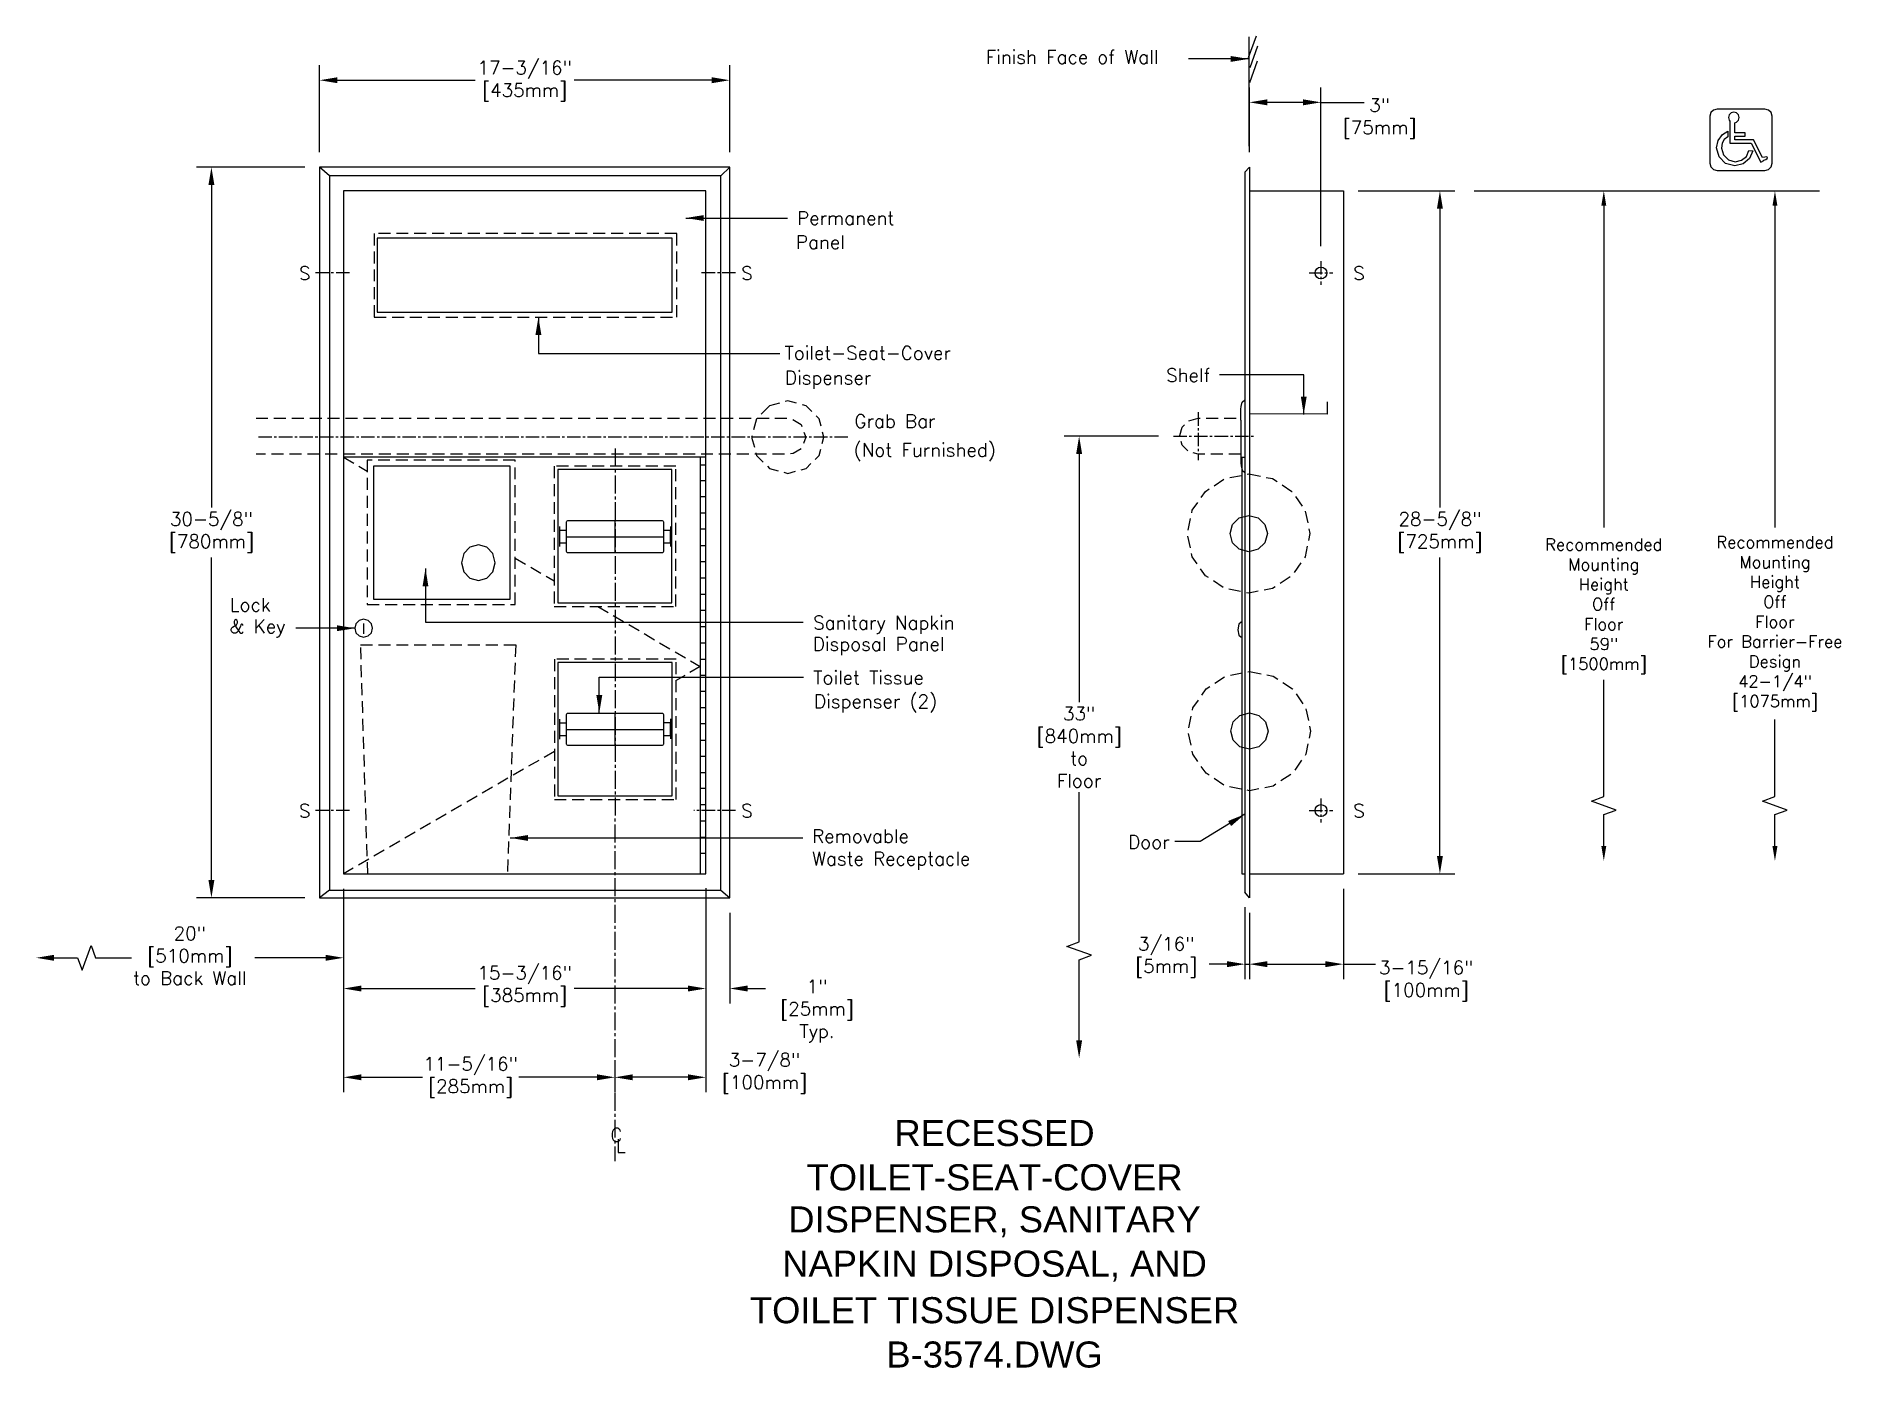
# Model space of a CAD drawing. Extents: x 64.4 to 140.1, y -4.2 to 51.7.
import ezdxf
from ezdxf.enums import TextEntityAlignment as Align

# ---------------------------------------------------------------- set-up
doc = ezdxf.new("R2010")
doc.units = 0
doc.header["$MEASUREMENT"] = 0
doc.header["$PDMODE"] = 3
doc.header["$PDSIZE"] = 1
doc.linetypes.add('CENTER2', pattern=[1.125, 0.75, -0.125, 0.125, -0.125])
doc.linetypes.add('HIDDEN2', pattern=[0.1875, 0.125, -0.0625])
doc.layers.get('0').update_dxf_attribs({"linetype": 'CONTINUOUS'})
doc.layers.get('Defpoints').update_dxf_attribs({"linetype": 'CONTINUOUS'})
for name, color, linetype in [('detail', 4, 'CONTINUOUS'), ('dim', 1, 'CONTINUOUS'), ('text', 2, 'CONTINUOUS')]:
    doc.layers.add(name, color=color, linetype=linetype)
doc.styles.add('Arial_5', font='arial.ttf', dxfattribs={"height": 5})
doc.styles.add('DIM_S_7', font='simplex.shx', dxfattribs={"height": 0.5625})
doc.dimstyles.new('DIM_S_7', dxfattribs={"dimtxt": 0.12, "dimasz": 0.75, "dimexe": 0.625, "dimexo": 0.625, "dimgap": 0.09375, "dimtad": 1, "dimtih": 1, "dimtoh": 1, "dimdec": 5, "dimrnd": 0.0625, "dimzin": 0, "dimdsep": 46, "dimlunit": 4, "dimtxsty": 'DIM_S_7', "dimcen": 0.09375, "dimaunit": 1, "dimadec": 0, "dimazin": 0, "dimtfac": 1, "dimtdec": 4, "dimtofl": 0, "dimtmove": 2, "dimatfit": 3, "dimfxl": 1, "dimtolj": 1, "dimtzin": 0, "dimarcsym": 0})

# ---------------------------------------------------------------- blocks, each defined once
blk = doc.blocks.new('*D0')
at = {"color": 0, "linetype": 'ByBlock'}
for p, q in [((76.326, 46.801), (76.326, 50.439)), ((93.514, 46.801), (93.514, 50.439)), ((77.076, 49.814), (82.844, 49.814)), ((92.764, 49.814), (86.996, 49.814))]:
    blk.add_line(p, q, dxfattribs=at)
for points in [[(77.076, 49.939), (77.076, 49.689), (76.326, 49.814)], [(92.764, 49.939), (92.764, 49.689), (93.514, 49.814)]]:
    blk.add_solid(points, dxfattribs=at)
at = {"layer": 'Defpoints', "color": 0, "linetype": 'ByBlock'}
for p in [(93.514, 49.814), (76.326, 46.176), (93.514, 46.176)]:
    blk.add_point(p, dxfattribs=at)
at = {"color": 0, "linetype": 'ByBlock', "insert": (84.92, 49.777), "char_height": 0.5625, "attachment_point": 5, "style": 'DIM_S_7'}
blk.add_mtext('\\A1;17-3/16"\\P[435mm]', dxfattribs=at)
blk = doc.blocks.new('*D1')
at = {"layer": 'Defpoints', "color": 0, "linetype": 'Continuous'}
for p in [(76.326, 46.176), (71.792, 15.55), (76.326, 15.55)]:
    blk.add_point(p, dxfattribs=at)
at = {"layer": 'dim', "color": 0, "linetype": 'Continuous', "lineweight": -2}
for p, q in [((75.701, 46.176), (71.167, 46.176)), ((71.792, 45.426), (71.792, 31.908)), ((71.792, 16.3), (71.792, 29.818)), ((75.701, 15.55), (71.167, 15.55))]:
    blk.add_line(p, q, dxfattribs=at)
at = {"layer": 'dim', "color": 0, "linetype": 'Continuous'}
for points in [[(71.667, 45.426), (71.917, 45.426), (71.792, 46.176)], [(71.667, 16.3), (71.917, 16.3), (71.792, 15.55)]]:
    blk.add_solid(points, dxfattribs=at)
at = {"layer": 'dim', "color": 0, "linetype": 'Continuous', "insert": (71.792, 30.863), "char_height": 0.5625, "attachment_point": 5, "style": 'DIM_S_7'}
blk.add_mtext('\\A1;30-5/8"\\P[780mm]', dxfattribs=at)
blk = doc.blocks.new('*D2')
at = {"color": 0, "linetype": 'ByBlock'}
for p, q in [((77.326, 15.925), (77.326, 11.124)), ((92.514, 15.925), (92.514, 11.124)), ((78.076, 11.749), (82.844, 11.749)), ((91.764, 11.749), (86.996, 11.749))]:
    blk.add_line(p, q, dxfattribs=at)
for points in [[(78.076, 11.874), (78.076, 11.624), (77.326, 11.749)], [(91.764, 11.874), (91.764, 11.624), (92.514, 11.749)]]:
    blk.add_solid(points, dxfattribs=at)
at = {"layer": 'Defpoints', "color": 0, "linetype": 'ByBlock'}
for p in [(77.326, 16.55), (92.514, 16.55), (92.514, 11.749)]:
    blk.add_point(p, dxfattribs=at)
at = {"color": 0, "linetype": 'ByBlock', "insert": (84.92, 11.843), "char_height": 0.5625, "attachment_point": 5, "style": 'DIM_S_7'}
blk.add_mtext('\\A1;15-3/16"\\P[385mm]', dxfattribs=at)
blk = doc.blocks.new('*D3')
at = {"layer": 'Defpoints', "color": 0, "linetype": 'Continuous'}
for p in [(92.514, 16.55), (93.514, 15.55), (93.514, 11.749)]:
    blk.add_point(p, dxfattribs=at)
at = {"layer": 'dim', "color": 0, "linetype": 'Continuous', "lineweight": -2}
for p, q in [((92.514, 15.925), (92.514, 11.124)), ((93.514, 14.925), (93.514, 11.124)), ((91.764, 11.749), (91.014, 11.749)), ((94.264, 11.749), (95.014, 11.749))]:
    blk.add_line(p, q, dxfattribs=at)
at = {"layer": 'dim', "color": 0, "linetype": 'Continuous'}
for points in [[(91.764, 11.874), (91.764, 11.624), (92.514, 11.749)], [(94.264, 11.874), (94.264, 11.624), (93.514, 11.749)]]:
    blk.add_solid(points, dxfattribs=at)
at = {"layer": 'dim', "color": 0, "linetype": 'Continuous', "insert": (97.172, 10.803), "char_height": 0.5625, "attachment_point": 5, "style": 'DIM_S_7'}
blk.add_mtext('\\A1;1"\\P[25mm]\\PTyp.', dxfattribs=at)
blk = doc.blocks.new('*D4')
at = {"color": 0, "linetype": 'ByBlock'}
for p, q in [((111.762, 46.801), (111.762, 49.513)), ((114.762, 42.86), (114.762, 49.513)), ((112.512, 48.888), (114.012, 48.888))]:
    blk.add_line(p, q, dxfattribs=at)
for points in [[(112.512, 49.013), (112.512, 48.763), (111.762, 48.888)], [(114.012, 49.013), (114.012, 48.763), (114.762, 48.888)]]:
    blk.add_solid(points, dxfattribs=at)
at = {"layer": 'Defpoints', "color": 0, "linetype": 'ByBlock'}
for p in [(114.762, 48.888), (111.762, 46.176), (114.762, 42.235)]:
    blk.add_point(p, dxfattribs=at)
at = {"color": 0, "linetype": 'ByBlock', "insert": (117.219, 48.211), "char_height": 0.5625, "attachment_point": 5, "style": 'DIM_S_7'}
blk.add_mtext('\\A1;3"\\P[75mm]', dxfattribs=at)
blk = doc.blocks.new('*D5')
at = {"layer": 'Defpoints', "color": 0, "linetype": 'Continuous'}
for p in [(115.7, 45.175), (115.7, 16.55), (119.747, 16.55)]:
    blk.add_point(p, dxfattribs=at)
at = {"layer": 'dim', "color": 0, "linetype": 'Continuous', "lineweight": -2}
for p, q in [((116.325, 45.175), (120.372, 45.175)), ((119.747, 44.425), (119.747, 31.908)), ((119.747, 17.3), (119.747, 29.818)), ((116.325, 16.55), (120.372, 16.55))]:
    blk.add_line(p, q, dxfattribs=at)
at = {"layer": 'dim', "color": 0, "linetype": 'Continuous'}
for points in [[(119.622, 44.425), (119.872, 44.425), (119.747, 45.175)], [(119.622, 17.3), (119.872, 17.3), (119.747, 16.55)]]:
    blk.add_solid(points, dxfattribs=at)
at = {"layer": 'dim', "color": 0, "linetype": 'Continuous', "insert": (119.747, 30.863), "char_height": 0.5625, "attachment_point": 5, "style": 'DIM_S_7'}
blk.add_mtext('\\A1;28-5/8"\\P[725mm]', dxfattribs=at)
blk = doc.blocks.new('*D6')
at = {"color": 0, "linetype": 'ByBlock'}
for p, q in [((111.575, 15.158), (111.575, 12.144)), ((111.762, 14.925), (111.762, 12.144)), ((110.825, 12.769), (110.075, 12.769)), ((111.575, 12.769), (111.762, 12.769)), ((112.512, 12.769), (113.262, 12.769))]:
    blk.add_line(p, q, dxfattribs=at)
for points in [[(110.825, 12.894), (110.825, 12.644), (111.575, 12.769)], [(112.512, 12.894), (112.512, 12.644), (111.762, 12.769)]]:
    blk.add_solid(points, dxfattribs=at)
at = {"layer": 'Defpoints', "color": 0, "linetype": 'ByBlock'}
for p in [(111.575, 15.783), (111.762, 15.55), (111.762, 12.769)]:
    blk.add_point(p, dxfattribs=at)
at = {"color": 0, "linetype": 'ByBlock', "insert": (108.275, 13.059), "char_height": 0.5625, "attachment_point": 5, "style": 'DIM_S_7'}
blk.add_mtext('\\A1;3/16"\\P[5mm]', dxfattribs=at)
blk = doc.blocks.new('*D7')
at = {"color": 0, "linetype": 'ByBlock'}
for p, q in [((115.7, 15.925), (115.7, 12.144)), ((111.762, 14.925), (111.762, 12.144)), ((112.512, 12.769), (114.95, 12.769))]:
    blk.add_line(p, q, dxfattribs=at)
for points in [[(112.512, 12.894), (112.512, 12.644), (111.762, 12.769)], [(114.95, 12.894), (114.95, 12.644), (115.7, 12.769)]]:
    blk.add_solid(points, dxfattribs=at)
at = {"layer": 'Defpoints', "color": 0, "linetype": 'ByBlock'}
for p in [(115.7, 16.55), (111.762, 15.55), (115.7, 12.769)]:
    blk.add_point(p, dxfattribs=at)
at = {"color": 0, "linetype": 'ByBlock', "insert": (119.169, 12.063), "char_height": 0.5625, "attachment_point": 5, "style": 'DIM_S_7'}
blk.add_mtext('\\A1;3-15/16"\\P[100mm]', dxfattribs=at)
blk = doc.blocks.new('ada')
at = {"layer": 'detail', "linetype": 'Continuous'}
for p, q in [((1.017, 0.853), (0.492, 0.853)), ((1.261, 0.358), (1.017, 0.853)), ((1.215, 0.235), (1.3, 0.278)), ((1.3, 0.278), (1.299, 0.282))]:
    blk.add_line(p, q, dxfattribs=at)
for points in [[(1.328, 0), (1.431, 0.028), (1.503, 0.1), (1.531, 0.202), (1.531, 1.514), (1.503, 1.616), (1.431, 1.688), (1.328, 1.716), (0, 1.716), (-0.102, 1.688), (-0.175, 1.616), (-0.203, 1.514), (-0.203, 0.202), (-0.175, 0.1), (-0.102, 0.028), (0, 0)], [(0.997, 0.551), (0.905, 0.333), (0.727, 0.181), (0.491, 0.125), (0.233, 0.194), (0.049, 0.378), (-0.021, 0.635), (0.026, 0.833), (0.142, 1), (0.293, 1.1), (0.295, 0.934), (0.193, 0.86), (0.137, 0.758), (0.12, 0.624), (0.172, 0.431), (0.31, 0.294), (0.504, 0.242), (0.68, 0.282), (0.814, 0.393), (0.883, 0.555)]]:
    blk.add_lwpolyline(points, close=True, dxfattribs=at)
for points in [[(0.492, 1.332), (0.54, 1.345), (0.595, 1.4), (0.616, 1.477), (0.595, 1.554), (0.54, 1.609), (0.463, 1.629), (0.386, 1.609), (0.331, 1.554), (0.31, 1.477), (0.331, 1.4), (0.355, 1.376)], [(0.355, 1.376), (0.355, 0.757)], [(0.492, 1.051), (0.492, 1.332)], [(0.492, 0.955), (0.78, 0.955), (0.78, 1.051), (0.492, 1.051)], [(0.355, 0.757), (0.492, 0.757)], [(0.492, 0.853), (0.492, 0.955)], [(0.492, 0.757), (0.948, 0.757)], [(0.948, 0.757), (1.215, 0.235)], [(1.299, 0.282), (1.359, 0.307), (1.398, 0.335), (1.407, 0.361), (1.382, 0.375), (1.329, 0.374), (1.261, 0.358)]]:
    blk.add_lwpolyline(points, dxfattribs=at)
blk = doc.blocks.new('*D12')
at = {"layer": 'Defpoints', "color": 0, "linetype": 'Continuous'}
for p in [(77.329, 16.53), (88.702, 9.31), (88.702, 8.027)]:
    blk.add_point(p, dxfattribs=at)
at = {"layer": 'dim', "color": 0, "linetype": 'Continuous', "lineweight": -2}
for p, q in [((77.329, 15.905), (77.329, 7.402)), ((88.702, 8.685), (88.702, 7.402)), ((78.079, 8.027), (80.633, 8.027)), ((87.952, 8.027), (84.678, 8.027))]:
    blk.add_line(p, q, dxfattribs=at)
at = {"layer": 'dim', "color": 0, "linetype": 'Continuous'}
for points in [[(78.079, 8.152), (78.079, 7.902), (77.329, 8.027)], [(87.952, 8.152), (87.952, 7.902), (88.702, 8.027)]]:
    blk.add_solid(points, dxfattribs=at)
at = {"layer": 'dim', "color": 0, "linetype": 'Continuous', "insert": (82.655, 8.027), "char_height": 0.5625, "attachment_point": 5, "style": 'DIM_S_7'}
blk.add_mtext('\\A1;11-5/16"\\P[285mm]', dxfattribs=at)
blk = doc.blocks.new('*D13')
at = {"layer": 'Defpoints', "color": 0, "linetype": 'Continuous'}
for p in [(92.513, 16.579), (88.7, 9.31), (88.7, 8.027)]:
    blk.add_point(p, dxfattribs=at)
at = {"layer": 'dim', "color": 0, "linetype": 'Continuous', "lineweight": -2}
for p, q in [((92.513, 15.954), (92.513, 7.402)), ((88.7, 8.685), (88.7, 7.402)), ((91.763, 8.027), (89.45, 8.027))]:
    blk.add_line(p, q, dxfattribs=at)
at = {"layer": 'dim', "color": 0, "linetype": 'Continuous'}
for points in [[(89.45, 8.152), (89.45, 7.902), (88.7, 8.027)], [(91.763, 8.152), (91.763, 7.902), (92.513, 8.027)]]:
    blk.add_solid(points, dxfattribs=at)
at = {"layer": 'dim', "color": 0, "linetype": 'Continuous', "insert": (94.973, 8.194), "char_height": 0.5625, "attachment_point": 5, "style": 'DIM_S_7'}
blk.add_mtext('\\A1;3-7/8"\\P[100mm]', dxfattribs=at)

msp = doc.modelspace()

# ---------------------------------------------------------------- linework, layer by layer
at = {"layer": 'Defpoints', "color": 0, "linetype": 'ByBlock'}
msp.add_point((112.114696, 34.893618), dxfattribs=at)
at = {"layer": 'detail', "linetype": 'Continuous'}
for p, q in [((76.742115, 45.807543), (76.326242, 46.175784)), ((93.137572, 45.807543), (93.513763, 46.175784)), ((115.109778, 45.962744), (115.297278, 46.175784)), ((115.297278, 46.175784), (115.297278, 15.550156)), ((93.137572, 45.807543), (76.742115, 45.807543)), ((76.742115, 45.807543), (76.742115, 15.867839)), ((93.137572, 15.867839), (93.137572, 45.807543)), ((115.109778, 45.962744), (115.109778, 15.783405)), ((115.297278, 45.17547), (119.234778, 45.17547)), ((119.234778, 45.17547), (119.234778, 16.55047)), ((91.105856, 43.198787), (78.745785, 43.198787)), ((78.745785, 43.198787), (78.745785, 40.090907)), ((91.105856, 40.090907), (91.105856, 43.198787)), ((78.745785, 40.090907), (91.105856, 40.090907)), ((77.538441, 34.012539), (77.326242, 34.012539)), ((78.035724, 34.012539), (77.538441, 34.012539)), ((78.792499, 34.012539), (78.035724, 34.012539)), ((84.313755, 33.640513), (78.588003, 33.640513)), ((78.588003, 33.640513), (78.588003, 28.067084)), ((79.765205, 34.012539), (78.792499, 34.012539)), ((80.910321, 34.012539), (79.765205, 34.012539)), ((82.1843, 34.012539), (80.910321, 34.012539)), ((83.543593, 34.012539), (82.1843, 34.012539)), ((84.944652, 34.012539), (83.543593, 34.012539)), ((84.313755, 28.067084), (84.313755, 33.640513)), ((86.343957, 34.012539), (84.944652, 34.012539)), ((91.087057, 33.50388), (86.308496, 33.50388)), ((86.308496, 33.50388), (86.308496, 27.909571)), ((87.69796, 34.012539), (86.343957, 34.012539)), ((88.963113, 34.012539), (87.69796, 34.012539)), ((90.095868, 34.012539), (88.963113, 34.012539)), ((91.052704, 34.012539), (90.095868, 34.012539)), ((91.79006, 34.012539), (91.052704, 34.012539)), ((91.087057, 27.909571), (91.087057, 33.50388)), ((92.264415, 34.012539), (91.79006, 34.012539)), ((92.513763, 34.012539), (92.264415, 34.012539)), ((92.281631, 34.012539), (92.281631, 16.550156)), ((92.281631, 33.691493), (92.513763, 33.691493)), ((114.984778, 34.012539), (114.984778, 16.550156)), ((114.984778, 34.012539), (115.109778, 34.012539)), ((92.281631, 33.03215), (92.513763, 33.03215)), ((92.281631, 32.363518), (92.513763, 32.363518)), ((86.374405, 31.108572), (86.374405, 30.270364)), ((86.675387, 31.308594), (86.682788, 31.335934)), ((86.675387, 30.060863), (86.675387, 31.308594)), ((86.682788, 31.335934), (86.702233, 31.355409)), ((86.702233, 31.355409), (86.729554, 31.362841)), ((86.729554, 31.362841), (90.684745, 31.362841)), ((88.707249, 31.362841), (88.707249, 30.006766)), ((90.684745, 31.362841), (90.712106, 31.355409)), ((90.712106, 31.355409), (90.731564, 31.335934)), ((90.731564, 31.335934), (90.738965, 31.308594)), ((90.738965, 31.308594), (90.738965, 30.060863)), ((91.039947, 31.118025), (91.039947, 30.279871)), ((92.281631, 31.685379), (92.513763, 31.685379)), ((82.980096, 30.34477), (82.626742, 30.242507)), ((83.33345, 30.242507), (82.980096, 30.34477)), ((86.675334, 30.93901), (86.374405, 30.93901)), ((86.374405, 30.93901), (86.374405, 30.421157)), ((86.374405, 30.421157), (86.675334, 30.421157)), ((86.675334, 30.421157), (86.675334, 30.93901)), ((86.694133, 30.680104), (90.738965, 30.680104)), ((91.039894, 30.948449), (90.738965, 30.948449)), ((90.738965, 30.948449), (90.738965, 30.430596)), ((90.738965, 30.430596), (91.039894, 30.430596)), ((91.039894, 30.430596), (91.039894, 30.948449)), ((92.281631, 31.007239), (92.513763, 31.007239)), ((92.281631, 30.31981), (92.513763, 30.31981)), ((82.37557, 29.973749), (82.279983, 29.595555)), ((82.279983, 29.595555), (82.37557, 29.217493)), ((82.626742, 30.242507), (82.37557, 29.973749)), ((83.584622, 29.973749), (83.33345, 30.242507)), ((83.680221, 29.595555), (83.584622, 29.973749)), ((83.584622, 29.217493), (83.680221, 29.595555)), ((86.682788, 30.033618), (86.675387, 30.060863)), ((86.702233, 30.014184), (86.682788, 30.033618)), ((86.729554, 30.006766), (86.702233, 30.014184)), ((90.684745, 30.006766), (86.729554, 30.006766)), ((90.712106, 30.014184), (90.684745, 30.006766)), ((90.731564, 30.033618), (90.712106, 30.014184)), ((90.738965, 30.060863), (90.731564, 30.033618)), ((92.281631, 29.641725), (92.513763, 29.641725)), ((82.37557, 29.217493), (82.626742, 28.948783)), ((82.626742, 28.948783), (82.980096, 28.846532)), ((82.980096, 28.846532), (83.33345, 28.948783)), ((83.33345, 28.948783), (83.584622, 29.217493)), ((92.281631, 28.963586), (92.513763, 28.963586)), ((78.588003, 28.067084), (84.313755, 28.067084)), ((92.281631, 28.276157), (92.513763, 28.276157)), ((86.308496, 27.909571), (91.087057, 27.909571)), ((92.281631, 27.598018), (92.513763, 27.598018)), ((77.848868, 27.036116), (77.797761, 26.847052)), ((77.797761, 26.847052), (77.848868, 26.657934)), ((77.983126, 27.170472), (77.848868, 27.036116)), ((77.848868, 26.657934), (77.983126, 26.52347)), ((78.171868, 27.221599), (77.983126, 27.170472)), ((77.983126, 26.52347), (78.171868, 26.472288)), ((78.360755, 27.170472), (78.171868, 27.221599)), ((78.172594, 27.046843), (78.171868, 26.616191)), ((78.171868, 26.472288), (78.360755, 26.52347)), ((78.495026, 27.036116), (78.360755, 27.170472)), ((78.360755, 26.52347), (78.495026, 26.657934)), ((78.546133, 26.847052), (78.495026, 27.036116)), ((78.495026, 26.657934), (78.546133, 26.847052)), ((92.281631, 26.919933), (92.513763, 26.919933)), ((92.281631, 26.232287), (92.513763, 26.232287)), ((91.096516, 25.413621), (86.317942, 25.413621)), ((86.317942, 25.413621), (86.317942, 19.819311)), ((91.096516, 19.819311), (91.096516, 25.413621)), ((92.281631, 25.554365), (92.513763, 25.554365)), ((92.281631, 24.876225), (92.513763, 24.876225)), ((92.281631, 24.207593), (92.513763, 24.207593)), ((92.281631, 23.529454), (92.513763, 23.529454)), ((86.374405, 23.037449), (86.374405, 22.199241)), ((86.675334, 22.867873), (86.374405, 22.867873)), ((86.374405, 22.867873), (86.374405, 22.349803)), ((86.675334, 22.349803), (86.675334, 22.867873)), ((86.675387, 23.237457), (86.682788, 23.264811)), ((86.675387, 21.989726), (86.675387, 23.237457)), ((86.682788, 23.264811), (86.702233, 23.284285)), ((86.702233, 23.284285), (86.729554, 23.291703)), ((86.729554, 23.291703), (90.684745, 23.291703)), ((88.707249, 23.291703), (88.707249, 21.935479)), ((90.684745, 23.291703), (90.712106, 23.284285)), ((90.712106, 23.284285), (90.731564, 23.264811)), ((90.731564, 23.264811), (90.738965, 23.237457)), ((90.738965, 23.237457), (90.738965, 21.989726)), ((91.039894, 22.87738), (90.738965, 22.87738)), ((90.738965, 22.87738), (90.738965, 22.359309)), ((91.039894, 22.359309), (91.039894, 22.87738)), ((91.039947, 23.046901), (91.039947, 22.20853)), ((92.281631, 22.851369), (92.513763, 22.851369)), ((86.374405, 22.349803), (86.675334, 22.349803)), ((86.682788, 21.962372), (86.675387, 21.989726)), ((86.702233, 21.942897), (86.682788, 21.962372)), ((86.694133, 22.608967), (90.738965, 22.608967)), ((86.729554, 21.935479), (86.702233, 21.942897)), ((90.712106, 21.942897), (90.684745, 21.935479)), ((90.731564, 21.962372), (90.712106, 21.942897)), ((90.738965, 21.989726), (90.731564, 21.962372)), ((90.738965, 22.359309), (91.039894, 22.359309)), ((92.281631, 22.163736), (92.513763, 22.163736)), ((90.684745, 21.935479), (86.729554, 21.935479)), ((92.281631, 21.4858), (92.513763, 21.4858)), ((92.281631, 20.807661), (92.513763, 20.807661)), ((86.317942, 19.819311), (91.096516, 19.819311)), ((92.281631, 20.139029), (92.513763, 20.139029)), ((92.281631, 19.460889), (92.513763, 19.460889)), ((92.281631, 18.782804), (92.513763, 18.782804)), ((92.281631, 18.095172), (92.513763, 18.095172)), ((92.281631, 17.417236), (92.513763, 17.417236)), ((114.984778, 16.550156), (115.109778, 16.550156)), ((115.297278, 16.55047), (119.234778, 16.55047)), ((76.742115, 15.867839), (76.326242, 15.550156)), ((76.742115, 15.867839), (93.137572, 15.867839)), ((93.137572, 15.867839), (93.513763, 15.550156)), ((115.297278, 15.550156), (115.109778, 15.783405))]:
    msp.add_line(p, q, dxfattribs=at)
at = {"layer": 'detail', "linetype": 'HIDDEN2', "ltscale": 4}
for p, q in [((91.294136, 43.387308), (78.614126, 43.387308)), ((78.614126, 43.387308), (78.614126, 39.883847)), ((91.294136, 39.883847), (91.294136, 43.387308)), ((78.614126, 39.883847), (91.294136, 39.883847)), ((77.326242, 34.012539), (78.324825, 33.426906)), ((84.526343, 33.894913), (78.324825, 33.894913)), ((78.324825, 33.894913), (78.324825, 27.840738)), ((84.526343, 27.840738), (84.526343, 33.894913)), ((91.256432, 33.635863), (86.158131, 33.635863)), ((86.158131, 33.635863), (86.158131, 27.758995)), ((91.256432, 27.758995), (91.256432, 33.635863)), ((84.526343, 29.789937), (86.158131, 28.832952)), ((78.324825, 27.840738), (84.526343, 27.840738)), ((86.158131, 27.758995), (91.256432, 27.758995)), ((87.98937, 27.758995), (92.281631, 25.241738)), ((78.343369, 16.550156), (78.044162, 26.152403)), ((78.044162, 26.152403), (84.543999, 26.152403)), ((84.543999, 26.152403), (84.195949, 16.550156)), ((91.26572, 25.545617), (86.167431, 25.545617)), ((86.167431, 25.545617), (86.167431, 19.668749)), ((91.26572, 19.668749), (91.26572, 25.545617)), ((92.281631, 25.241738), (91.26572, 24.651323)), ((86.167431, 21.688366), (77.326242, 16.550156)), ((86.167431, 19.668749), (91.26572, 19.668749))]:
    msp.add_line(p, q, dxfattribs=at)
at = {"layer": 'detail', "linetype": 'CENTER2', "ltscale": 0.75}
for p, q in [((77.576242, 41.73529), (76.076242, 41.73529)), ((93.763763, 41.73529), (92.263763, 41.73529)), ((117.797278, 41.73529), (118.797278, 41.73529)), ((118.297278, 42.23529), (118.297278, 41.23529)), ((113.147875, 35.897429), (113.147875, 33.890426)), ((98.47125, 34.856253), (73.663289, 34.856253)), ((112.114696, 34.893618), (115.547278, 34.893618)), ((118.297278, 19.707326), (118.297278, 18.707326)), ((77.576242, 19.207326), (76.076242, 19.207326)), ((93.763763, 19.207326), (92.013763, 19.207326)), ((117.797278, 19.207326), (118.797278, 19.207326))]:
    msp.add_line(p, q, dxfattribs=at)
at = {"layer": 'detail', "linetype": 'Continuous'}
for points in [[(115.574385, 51.663358), (115.248958, 50.753015)], [(115.285046, 47.049925), (115.29439, 51.630783)], [(115.634138, 51.242674), (115.308711, 50.332386)], [(115.624414, 50.614944), (115.298987, 49.704438)], [(114.938928, 36.021976), (114.950768, 36.144927), (114.999942, 36.325813), (115.109778, 36.4205)], [(118.563668, 36.330204), (118.563668, 35.8216), (115.297278, 35.82811)], [(114.936473, 35.565422), (114.934548, 35.222473), (114.932242, 34.584083), (114.934765, 34.235941)], [(114.936473, 35.565422), (114.936568, 35.656516), (114.937206, 35.849078), (114.938928, 36.021976)], [(114.934765, 34.235941), (114.93486, 34.144834), (114.935497, 33.952285), (114.937219, 33.779386)], [(114.937219, 33.779386), (114.949059, 33.656436), (114.998179, 33.47555), (115.107866, 33.380862)], [(114.984778, 27.115003), (114.945537, 27.104941), (114.85706, 27.019435), (114.809404, 26.787354)], [(114.809404, 26.787354), (114.854538, 26.556086), (114.938349, 26.481795), (114.983469, 26.47656)]]:
    msp.add_lwpolyline(points, dxfattribs=at)
for points in [[(76.326242, 46.175784), (76.326242, 15.550156), (93.513763, 15.550156), (93.513763, 46.175784)], [(77.326242, 45.175784), (77.326242, 16.550156), (92.513763, 16.550156), (92.513763, 45.175784)], [(115.2669, 31.578472), (115.661776, 31.474413), (115.942449, 31.200982), (116.049261, 30.816358), (115.942449, 30.431681), (115.661776, 30.15825), (115.2669, 30.054177), (114.87197, 30.15825), (114.591229, 30.431681), (114.484377, 30.816358), (114.591229, 31.200982), (114.87197, 31.474413)], [(115.295149, 23.300071), (115.690107, 23.196012), (115.970861, 22.922581), (116.077714, 22.537944), (115.970861, 22.15328), (115.690107, 21.879835), (115.295149, 21.775777), (114.900219, 21.879835), (114.619478, 22.15328), (114.512626, 22.537944), (114.619478, 22.922581), (114.900219, 23.196012)]]:
    msp.add_lwpolyline(points, close=True, dxfattribs=at)
at = {"layer": 'detail', "linetype": 'HIDDEN2', "ltscale": 4, "flags": 128}
for points in [[(95.184948, 36.167331), (94.640898, 35.622611), (94.433846, 34.856253), (94.640898, 34.089936), (95.184948, 33.54523), (95.950338, 33.337926), (96.71574, 33.54523), (97.259777, 34.089936), (97.46683, 34.856253), (97.259777, 35.622611), (96.71574, 36.167331), (95.950338, 36.374635)], [(115.2669, 33.315224), (116.265597, 33.11885), (117.081157, 32.583299), (117.631044, 31.789003), (117.832679, 30.816358), (117.631044, 29.843686), (117.081157, 29.049377), (116.265597, 28.513812), (115.2669, 28.317425), (114.26823, 28.513812), (113.452684, 29.049377), (112.902811, 29.843686), (112.701176, 30.816358), (112.902811, 31.789003), (113.452684, 32.583299), (114.26823, 33.11885)], [(115.295149, 25.036823), (116.293833, 24.84045), (117.109406, 24.304898), (117.659279, 23.510603), (117.860914, 22.537944), (117.659279, 21.565285), (117.109406, 20.770977), (116.293833, 20.235412), (115.295149, 20.039025), (114.296479, 20.235412), (113.480933, 20.770977), (112.93106, 21.565285), (112.729425, 22.537944), (112.93106, 23.510603), (113.480933, 24.304898), (114.296479, 24.84045)]]:
    msp.add_lwpolyline(points, close=True, dxfattribs=at)
for points in [[(73.663289, 35.647429), (95.950338, 35.647429), (96.145425, 35.601347), (96.507725, 35.37945), (96.702812, 34.856253), (96.5175, 34.369293), (96.173353, 34.17532), (95.988041, 34.140426), (73.663289, 34.140426)], [(114.934874, 34.140426), (113.147875, 34.140426), (112.75736, 34.242925), (112.479793, 34.513279), (112.374152, 34.893618), (112.479793, 35.274123), (112.75736, 35.544533), (113.147875, 35.647429), (114.936559, 35.647429)]]:
    msp.add_lwpolyline(points, dxfattribs=at)
at = {"layer": 'detail', "linetype": 'HIDDEN2', "ltscale": 4}
for points in [[(115.2669, 31.578472), (115.661776, 31.474413), (115.942449, 31.200982), (116.049261, 30.816358), (115.942449, 30.431681), (115.661776, 30.15825), (115.2669, 30.054177), (114.87197, 30.15825), (114.591229, 30.431681), (114.484377, 30.816358), (114.591229, 31.200982), (114.87197, 31.474413)], [(115.295149, 23.300071), (115.690107, 23.196012), (115.970861, 22.922581), (116.077714, 22.537944), (115.970861, 22.15328), (115.690107, 21.879835), (115.295149, 21.775777), (114.900219, 21.879835), (114.619478, 22.15328), (114.512626, 22.537944), (114.619478, 22.922581), (114.900219, 23.196012)]]:
    msp.add_lwpolyline(points, close=True, dxfattribs=at)
at = {"layer": 'detail', "linetype": 'Continuous'}
for centre in [(118.297278, 41.73529), (118.297278, 19.207326)]:
    msp.add_circle(centre, 0.25, dxfattribs=at)
at = {"layer": 'dim', "linetype": 'Continuous'}
for p, q in [((118.297278, 48.887514), (120.113578, 48.887514)), ((124.713687, 45.17547), (139.193394, 45.17547)), ((124.713687, 45.17547), (138.149253, 45.17547)), ((130.151253, 44.55047), (130.151253, 31.069041)), ((137.324983, 44.55047), (137.324983, 31.069041)), ((111.489696, 34.893618), (107.535569, 34.893618)), ((108.160569, 34.143618), (108.160569, 23.751588)), ((130.151253, 19.789666), (130.151253, 24.679839)), ((137.324983, 19.789666), (137.324983, 23.018677)), ((108.160569, 13.70369), (108.160569, 19.974802)), ((130.151253, 17.722527), (130.151253, 19.039666)), ((137.324983, 17.722527), (137.324983, 19.039666)), ((77.326242, 15.925156), (77.326242, 12.411208)), ((66.933307, 13.036208), (68.152705, 13.036208)), ((76.576242, 13.036208), (73.61699, 13.036208)), ((108.160569, 9.582772), (108.160569, 12.95369)), ((119.234778, 12.76911), (120.578542, 12.76911))]:
    msp.add_line(p, q, dxfattribs=at)
at = {"layer": 'dim', "linetype": 'CENTER2'}
msp.add_line((88.709666, 34.374142), (88.705168, 4.516137), dxfattribs=at)
at = {"layer": 'dim', "linetype": 'Continuous'}
for points in [[(130.151253, 17.994547), (130.151253, 19.039666), (130.666405, 19.227166), (129.636101, 19.602166), (130.151253, 19.789666), (130.151253, 21.083023)], [(137.324983, 17.994547), (137.324983, 19.039666), (137.840135, 19.227166), (136.809831, 19.602166), (137.324983, 19.789666), (137.324983, 21.083023)], [(108.160569, 11.908571), (108.160569, 12.95369), (108.675721, 13.14119), (107.645417, 13.51619), (108.160569, 13.70369), (108.160569, 14.997047)], [(64.726941, 13.032176), (66.184774, 13.032176), (66.372274, 12.517024), (66.747274, 13.547328), (66.934774, 13.032176), (68.442001, 13.032176)]]:
    msp.add_lwpolyline(points, dxfattribs=at)
for points in [[(130.047087, 44.55047), (130.25542, 44.55047), (130.151253, 45.17547)], [(137.220816, 44.55047), (137.42915, 44.55047), (137.324983, 45.17547)], [(108.035569, 34.143618), (108.285569, 34.143618), (108.160569, 34.893618)], [(130.047087, 17.722527), (130.25542, 17.722527), (130.151253, 17.097527)], [(137.220816, 17.722527), (137.42915, 17.722527), (137.324983, 17.097527)], [(65.193453, 13.161208), (65.193453, 12.911208), (64.443453, 13.036208)], [(76.576242, 13.161208), (76.576242, 12.911208), (77.326242, 13.036208)], [(108.035569, 9.582772), (108.285569, 9.582772), (108.160569, 8.832772)]]:
    msp.add_solid(points, dxfattribs=at)

# ---------------------------------------------------------------- block references
at = {"linetype": 'Continuous', "xscale": 1.5, "yscale": 1.5, "zscale": 1.5}
msp.add_blockref('ada', (134.906828, 46.034191), dxfattribs=at)

# ---------------------------------------------------------------- texts
at = {"layer": 'dim', "linetype": 'Continuous', "style": 'DIM_S_7'}
for s, p in [('Finish Face of Wall', (104.247056, 50.506396)), ('Permanent', (96.337272, 43.750394)), ('Panel', (96.291868, 42.741159)), ('S', (75.463804, 41.444397)), ('S', (93.995939, 41.444397)), ('S', (119.650147, 41.444397)), ('Toilet-Seat-Cover', (95.816875, 38.103213)), ('Dispenser', (95.830929, 37.067738)), ('Shelf', (111.807324, 37.168444)), ('Grab Bar', (98.74189, 35.243977)), ('(Not Furnished)', (98.71047, 34.038491)), ('Lock', (72.558973, 27.551931)), ('Sanitary Napkin', (97.011717, 26.800161)), ('& Key', (72.549433, 26.644786)), ('Disposal Panel', (96.999318, 25.905686)), ('Toilet Tissue', (97.021389, 24.496826)), ('Dispenser (2)', (97.049464, 23.503871)), ('S', (75.463804, 18.916434)), ('S', (93.995939, 18.916434)), ('S', (119.650147, 18.916434)), ('Removable', (96.970087, 17.854828)), ('Door', (110.215933, 17.606774)), ('Waste Receptacle', (96.970836, 16.909161)), ('C ', (88.510716, 5.33039)), ('L', (88.744648, 4.875325))]:
    msp.add_text(s, height=0.5625, dxfattribs=at).set_placement(p)
at = {"layer": 'dim', "linetype": 'Continuous', "attachment_point": 5, "style": 'DIM_S_7'}
for s, insert, char_height in [('Recommended\\PMounting\\PHeight\\POff\\PFloor\\P59"\\P[1500mm]', (130.151253, 27.771388), 0.5), ('Recommended\\PMounting\\PHeight\\POff\\PFloor\\PFor Barrier-Free\\PDesign\\P42-1/4"\\P[1075mm]', (137.324983, 27.03815), 0.5), ('\\A1;33"\\P[840mm]\\Pto\\PFloor', (108.160569, 21.863195), 0.5625), ('\\A1;20"\\P[510mm]\\Pto Back Wall', (70.884848, 13.120999), 0.5625)]:
    msp.add_mtext(s, dxfattribs=dict(at, insert=insert, char_height=char_height))
at = {"layer": 'text', "linetype": 'Continuous', "style": 'Arial_5'}
for s, p in [('RECESSED', (104.614888, 5.693805)), ('TOILET-SEAT-COVER', (104.614888, 3.837263)), ('DISPENSER, SANITARY', (104.614888, 1.98072)), ('NAPKIN DISPOSAL, AND', (104.614888, 0.124178)), ('TOILET TISSUE DISPENSER', (104.614888, -1.732364)), ('B-3574.DWG', (104.614888, -3.588906))]:
    msp.add_text(s, height=1.092, dxfattribs=at).set_placement(p, align=Align.MIDDLE)

# ---------------------------------------------------------------- dimensions: what is measured, and where the dimension line sits
at = {"layer": 'dim', "linetype": 'Continuous'}
for base, p1, p2, text, picture, middle in [((93.513763, 49.813708), (76.326242, 46.175784), (93.513763, 46.175784), '17-3/16"\\P[435mm]', '*D0', (84.920002, 49.776862)), ((92.513763, 11.749255), (77.326242, 16.550156), (92.513763, 16.550156), '15-3/16"\\P[385mm]', '*D2', (84.920002, 11.84276)), ((88.702192, 8.026754), (77.329022, 16.529608), (88.702192, 9.309554), '11-5/16"\\P[285mm]', '*D12', (82.655401, 8.026754)), ((88.699768, 8.026754), (92.513008, 16.578821), (88.699768, 9.309554), '3-7/8"\\P[100mm]', '*D13', (94.973132, 8.194406)), ((93.513763, 11.749255), (92.513763, 16.550156), (93.513763, 15.550156), '1"\\P[25mm]\\PTyp.', '*D3', (97.172389, 10.803369))]:
    dim = msp.add_linear_dim(base=base, p1=p1, p2=p2, text=text, dimstyle='DIM_S_7', override={"dimpost": '\\X'}, dxfattribs=at)
    dim.commit()
    dim.dimension.update_dxf_attribs({"geometry": picture, "text_midpoint": middle, "dimtype": 160})
for base, p1, p2, text, picture, middle in [((118.297278, 48.887514), (115.297278, 46.175784), (118.297278, 42.23529), '3"\\P[75mm]', '*D4', (120.754488, 48.210916)), ((119.234778, 12.76911), (115.297278, 15.550156), (119.234778, 16.55047), '3-15/16"\\P[100mm]', '*D7', (122.704092, 12.06345)), ((115.297278, 12.76911), (115.109778, 15.783405), (115.297278, 15.550156), '3/16"\\P[5mm]', '*D6', (111.81065, 13.059403))]:
    dim = msp.add_linear_dim(base=base, p1=p1, p2=p2, text=text, dimstyle='DIM_S_7', override={"dimpost": '\\X'}, dxfattribs=at)
    dim.commit()
    dim.dimension.update_dxf_attribs({"geometry": picture, "text_midpoint": middle, "dimtype": 160, "insert": (3.535207, 0)})
dim = msp.add_linear_dim(base=(71.792393, 15.550156), p1=(76.326242, 46.175784), p2=(76.326242, 15.550156), angle=90, text='30-5/8"\\P[780mm]', dimstyle='DIM_S_7', override={"dimpost": '\\X'}, dxfattribs=at)
dim.commit()
dim.dimension.update_dxf_attribs({"geometry": '*D1', "text_midpoint": (71.792393, 30.86297)})
dim = msp.add_linear_dim(base=(123.282344, 16.55047), p1=(119.234778, 45.17547), p2=(119.234778, 16.55047), angle=90, text='28-5/8"\\P[725mm]', dimstyle='DIM_S_7', override={"dimpost": '\\X'}, dxfattribs=at)
dim.commit()
dim.dimension.update_dxf_attribs({"geometry": '*D5', "text_midpoint": (123.282344, 30.86297), "insert": (3.535207, 0)})

# ---------------------------------------------------------------- leaders
for points in [[(115.264668, 50.706418), (112.740578, 50.706418)], [(91.677771, 44.039225), (95.933041, 44.039225)], [(80.763653, 29.350121), (80.763653, 27.107805), (96.593835, 27.107805)], [(84.314915, 18.058378), (96.577442, 18.058378)]]:
    msp.add_leader(points, dimstyle='DIM_S_7', dxfattribs=at)
for points in [[(85.497037, 39.88971), (85.497037, 38.358998), (95.620968, 38.358998)], [(117.574925, 35.807811), (117.574925, 37.466082), (114.04431, 37.466082)], [(77.80635, 26.84796), (75.334231, 26.84796)], [(88.049288, 23.295139), (88.049288, 24.802325), (96.604801, 24.802325)], [(115.107748, 19.055016), (113.236097, 17.906981), (112.172659, 17.906981)]]:
    msp.add_leader(points, dimstyle='DIM_S_7', override={"dimgap": 0.09375, "dimtad": 0}, dxfattribs=at)

doc.saveas('drawing.dxf')
